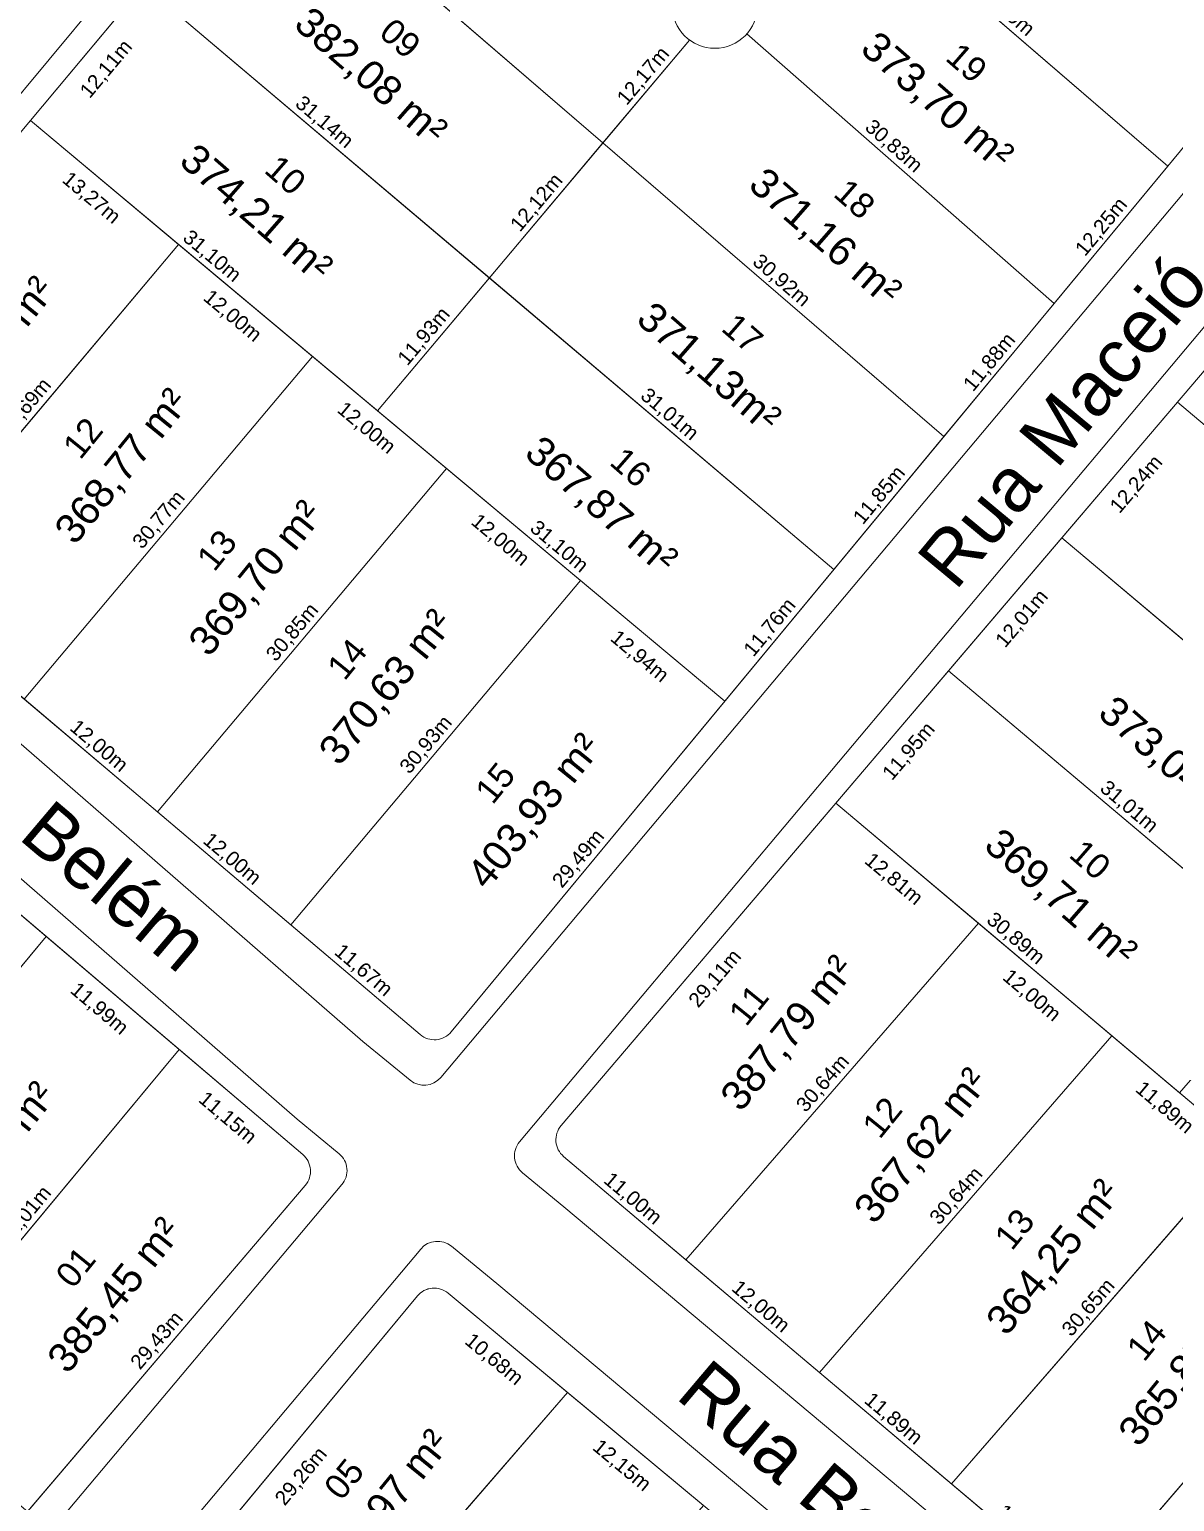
# Model space of a CAD drawing. Header units: metres. Extents: x 3808 to 8215, y 2374 to 6187.
# Drawn here: x 5140.2 to 5218.8, y 3281.8 to 3383 of the extents above; entities that cross this region are included whole.
import ezdxf

# ---------------------------------------------------------------- set-up
doc = ezdxf.new("R2010")
doc.units = ezdxf.units.M
for name, color, linetype in [('Areas Lotes', 1, 'Continuous'), ('Calçada', 8, 'Continuous'), ('COTAS', 7, 'Continuous'), ('Lote', 7, 'Continuous'), ('Nome das Ruas', 7, 'Continuous'), ('Nº Lote', 7, 'Continuous'), ('Nº. quadra', 7, 'Continuous'), ('quadras', 7, 'Continuous')]:
    doc.layers.add(name, color=color, linetype=linetype)
doc.styles.add('Arial', font='arial.ttf')
doc.dimstyles.new('Copy(2) of ISO-25', dxfattribs={"dimtxt": 1, "dimasz": 2.5, "dimexe": 1.25, "dimexo": 0.625, "dimgap": 0.2, "dimtad": 1, "dimtoh": 1, "dimlfac": 1, "dimzin": 1, "dimtxsty": 'Arial', "dimblk": 'NONE', "dimcen": 0, "dimse1": 1, "dimse2": 1, "dimsd1": 1, "dimsd2": 1, "dimclrt": 256, "dimaunit": 1, "dimadec": 3, "dimazin": 0, "dimtfac": 1, "dimtmove": 0, "dimatfit": 3, "dimldrblk": 'NONE', "dimfxl": 1, "dimtolj": 1, "dimtzin": 0, "dimarcsym": 0})

# ---------------------------------------------------------------- blocks, each defined once
blk = doc.blocks.new('*D1741')
at = {"layer": 'Defpoints', "color": 0, "linetype": 'Continuous', "transparency": 16777216}
for p in [(5176.87, 3305.54), (5185.28, 3298.44), (5185.28, 3298.44)]:
    blk.add_point(p, dxfattribs=at)
at = {"layer": 'COTAS', "linetype": 'Continuous', "lineweight": 5, "transparency": 16777216, "insert": (5181.59, 3302.6), "char_height": 1, "attachment_point": 5, "rotation": 319.8227, "style": 'Arial'}
blk.add_mtext('\\A1;11,00m', dxfattribs=at)
blk = doc.blocks.new('_None')
blk = doc.blocks.new('*D1742')
at = {"layer": 'Defpoints', "color": 0, "linetype": 'Continuous', "transparency": 16777216}
for p in [(5185.28, 3298.44), (5194.44, 3290.7), (5194.44, 3290.7)]:
    blk.add_point(p, dxfattribs=at)
at = {"layer": 'COTAS', "linetype": 'Continuous', "lineweight": 5, "transparency": 16777216, "insert": (5190.38, 3295.18), "char_height": 1, "attachment_point": 5, "rotation": 319.8227, "style": 'Arial'}
blk.add_mtext('\\A1;12,00m', dxfattribs=at)
blk = doc.blocks.new('*D1743')
at = {"layer": 'Defpoints', "color": 0, "linetype": 'Continuous', "transparency": 16777216}
for p in [(5194.44, 3290.7), (5203.53, 3283.03), (5203.53, 3283.03)]:
    blk.add_point(p, dxfattribs=at)
at = {"layer": 'COTAS', "linetype": 'Continuous', "lineweight": 5, "transparency": 16777216, "insert": (5199.5, 3287.47), "char_height": 1, "attachment_point": 5, "rotation": 319.8227, "style": 'Arial'}
blk.add_mtext('\\A1;11,89m', dxfattribs=at)
blk = doc.blocks.new('*D1744')
at = {"layer": 'Defpoints', "color": 0, "linetype": 'Continuous', "transparency": 16777216}
for p in [(5203.53, 3283.03), (5212.69, 3275.29), (5212.69, 3275.29)]:
    blk.add_point(p, dxfattribs=at)
at = {"layer": 'COTAS', "linetype": 'Continuous', "lineweight": 5, "transparency": 16777216, "insert": (5208.63, 3279.77), "char_height": 1, "attachment_point": 5, "rotation": 319.8227, "style": 'Arial'}
blk.add_mtext('\\A1;12,00m', dxfattribs=at)
blk = doc.blocks.new('*D1753')
at = {"layer": 'Defpoints', "color": 0, "linetype": 'Continuous', "transparency": 16777216}
for p in [(5195.57, 3329.82), (5197.37, 3328.29), (5176.7, 3307.65)]:
    blk.add_point(p, dxfattribs=at)
at = {"layer": 'COTAS', "linetype": 'Continuous', "lineweight": 5, "transparency": 16777216, "insert": (5187.32, 3317.73), "char_height": 1, "attachment_point": 5, "rotation": 49.5773, "style": 'Arial'}
blk.add_mtext('\\A1;29,11m', dxfattribs=at)
blk = doc.blocks.new('*D1754')
at = {"layer": 'Defpoints', "color": 0, "linetype": 'Continuous', "transparency": 16777216}
for p in [(5203.32, 3338.91), (5205.12, 3337.38), (5195.57, 3329.82)]:
    blk.add_point(p, dxfattribs=at)
at = {"layer": 'COTAS', "linetype": 'Continuous', "lineweight": 5, "transparency": 16777216, "insert": (5200.63, 3333.35), "char_height": 1, "attachment_point": 5, "rotation": 49.5773, "style": 'Arial'}
blk.add_mtext('\\A1;11,95m', dxfattribs=at)
blk = doc.blocks.new('*D1755')
at = {"layer": 'Defpoints', "color": 0, "linetype": 'Continuous', "transparency": 16777216}
for p in [(5211.11, 3348.05), (5212.9, 3346.52), (5203.32, 3338.91)]:
    blk.add_point(p, dxfattribs=at)
at = {"layer": 'COTAS', "linetype": 'Continuous', "lineweight": 5, "transparency": 16777216, "insert": (5208.4, 3342.47), "char_height": 1, "attachment_point": 5, "rotation": 49.5773, "style": 'Arial'}
blk.add_mtext('\\A1;12,01m', dxfattribs=at)
blk = doc.blocks.new('*D1756')
at = {"layer": 'Defpoints', "color": 0, "linetype": 'Continuous', "transparency": 16777216}
for p in [(5219.04, 3357.37), (5220.84, 3355.84), (5211.11, 3348.05)]:
    blk.add_point(p, dxfattribs=at)
at = {"layer": 'COTAS', "linetype": 'Continuous', "lineweight": 5, "transparency": 16777216, "insert": (5216.26, 3351.7), "char_height": 1, "attachment_point": 5, "rotation": 49.5773, "style": 'Arial'}
blk.add_mtext('\\A1;12,24m', dxfattribs=at)
blk = doc.blocks.new('*D1765')
at = {"layer": 'Defpoints', "color": 0, "linetype": 'Continuous', "transparency": 16777216}
for p in [(5205.37, 3321.57), (5205.37, 3321.57), (5185.28, 3298.44)]:
    blk.add_point(p, dxfattribs=at)
at = {"layer": 'COTAS', "linetype": 'Continuous', "lineweight": 5, "transparency": 16777216, "insert": (5194.72, 3310.53), "char_height": 1, "attachment_point": 5, "rotation": 49.0105, "style": 'Arial'}
blk.add_mtext('\\A1;30,64m', dxfattribs=at)
blk = doc.blocks.new('*D1766')
at = {"layer": 'Defpoints', "color": 0, "linetype": 'Continuous', "transparency": 16777216}
for p in [(5214.54, 3313.83), (5214.54, 3313.83), (5194.44, 3290.7)]:
    blk.add_point(p, dxfattribs=at)
at = {"layer": 'COTAS', "linetype": 'Continuous', "lineweight": 5, "transparency": 16777216, "insert": (5203.89, 3302.79), "char_height": 1, "attachment_point": 5, "rotation": 49.0105, "style": 'Arial'}
blk.add_mtext('\\A1;30,64m', dxfattribs=at)
blk = doc.blocks.new('*D1767')
at = {"layer": 'Defpoints', "color": 0, "linetype": 'Continuous', "transparency": 16777216}
for p in [(5223.63, 3306.16), (5223.63, 3306.16), (5203.53, 3283.03)]:
    blk.add_point(p, dxfattribs=at)
at = {"layer": 'COTAS', "linetype": 'Continuous', "lineweight": 5, "transparency": 16777216, "insert": (5212.97, 3295.12), "char_height": 1, "attachment_point": 5, "rotation": 49.0105, "style": 'Arial'}
blk.add_mtext('\\A1;30,65m', dxfattribs=at)
blk = doc.blocks.new('*D1768')
at = {"layer": 'Defpoints', "color": 0, "linetype": 'Continuous', "transparency": 16777216}
for p in [(5232.71, 3298.51), (5232.71, 3298.51), (5212.69, 3275.29)]:
    blk.add_point(p, dxfattribs=at)
at = {"layer": 'COTAS', "linetype": 'Continuous', "lineweight": 5, "transparency": 16777216, "insert": (5222.09, 3287.42), "char_height": 1, "attachment_point": 5, "rotation": 49.2535, "style": 'Arial'}
blk.add_mtext('\\A1;30,66m', dxfattribs=at)
blk = doc.blocks.new('*D1769')
at = {"layer": 'Defpoints', "color": 0, "linetype": 'Continuous', "transparency": 16777216}
for p in [(5195.57, 3329.82), (5205.37, 3321.56), (5203.9, 3319.82)]:
    blk.add_point(p, dxfattribs=at)
at = {"layer": 'COTAS', "linetype": 'Continuous', "lineweight": 5, "transparency": 16777216, "insert": (5199.52, 3324.56), "char_height": 1, "attachment_point": 5, "rotation": 319.8674, "style": 'Arial'}
blk.add_mtext('\\A1;12,81m', dxfattribs=at)
blk = doc.blocks.new('*D1770')
at = {"layer": 'Defpoints', "color": 0, "linetype": 'Continuous', "transparency": 16777216}
for p in [(5205.37, 3321.56), (5214.54, 3313.83), (5213.07, 3312.08)]:
    blk.add_point(p, dxfattribs=at)
at = {"layer": 'COTAS', "linetype": 'Continuous', "lineweight": 5, "transparency": 16777216, "insert": (5209, 3316.56), "char_height": 1, "attachment_point": 5, "rotation": 319.8674, "style": 'Arial'}
blk.add_mtext('\\A1;12,00m', dxfattribs=at)
blk = doc.blocks.new('*D1771')
at = {"layer": 'Defpoints', "color": 0, "linetype": 'Continuous', "transparency": 16777216}
for p in [(5214.54, 3313.83), (5223.62, 3306.16), (5222.16, 3304.42)]:
    blk.add_point(p, dxfattribs=at)
at = {"layer": 'COTAS', "linetype": 'Continuous', "lineweight": 5, "transparency": 16777216, "insert": (5218.13, 3308.86), "char_height": 1, "attachment_point": 5, "rotation": 319.8674, "style": 'Arial'}
blk.add_mtext('\\A1;11,89m', dxfattribs=at)
blk = doc.blocks.new('*D1774')
at = {"layer": 'Defpoints', "color": 0, "linetype": 'Continuous', "transparency": 16777216}
for p in [(5195.57, 3329.82), (5219.19, 3309.91), (5219.19, 3309.91)]:
    blk.add_point(p, dxfattribs=at)
at = {"layer": 'COTAS', "linetype": 'Continuous', "lineweight": 5, "transparency": 16777216, "insert": (5207.9, 3320.48), "char_height": 1, "attachment_point": 5, "rotation": 319.8674, "style": 'Arial'}
blk.add_mtext('\\A1;30,89m', dxfattribs=at)
blk = doc.blocks.new('*D1776')
at = {"layer": 'Defpoints', "color": 0, "linetype": 'Continuous', "transparency": 16777216}
for p in [(5203.32, 3338.91), (5227.03, 3318.93), (5227.03, 3318.93)]:
    blk.add_point(p, dxfattribs=at)
at = {"layer": 'COTAS', "linetype": 'Continuous', "lineweight": 5, "transparency": 16777216, "insert": (5215.69, 3329.53), "char_height": 1, "attachment_point": 5, "rotation": 319.8674, "style": 'Arial'}
blk.add_mtext('\\A1;31,01m', dxfattribs=at)
blk = doc.blocks.new('*D1778')
at = {"layer": 'Defpoints', "color": 0, "linetype": 'Continuous', "transparency": 16777216}
for p in [(5211.11, 3348.05), (5234.9, 3327.99), (5234.9, 3327.99)]:
    blk.add_point(p, dxfattribs=at)
at = {"layer": 'COTAS', "linetype": 'Continuous', "lineweight": 5, "transparency": 16777216, "insert": (5223.52, 3338.64), "char_height": 1, "attachment_point": 5, "rotation": 319.8674, "style": 'Arial'}
blk.add_mtext('\\A1;31,12m', dxfattribs=at)
blk = doc.blocks.new('*D1802')
at = {"layer": 'Defpoints', "color": 0, "linetype": 'Continuous', "transparency": 16777216}
for p in [(5139.81, 3336.97), (5148.97, 3329.21), (5148.97, 3329.21)]:
    blk.add_point(p, dxfattribs=at)
at = {"layer": 'COTAS', "linetype": 'Continuous', "lineweight": 5, "transparency": 16777216, "insert": (5144.91, 3333.7), "char_height": 1, "attachment_point": 5, "rotation": 319.7141, "style": 'Arial'}
blk.add_mtext('\\A1;12,00m', dxfattribs=at)
blk = doc.blocks.new('*D1803')
at = {"layer": 'Defpoints', "color": 0, "linetype": 'Continuous', "transparency": 16777216}
for p in [(5148.97, 3329.21), (5158.12, 3321.45), (5158.12, 3321.45)]:
    blk.add_point(p, dxfattribs=at)
at = {"layer": 'COTAS', "linetype": 'Continuous', "lineweight": 5, "transparency": 16777216, "insert": (5154.06, 3325.94), "char_height": 1, "attachment_point": 5, "rotation": 319.7141, "style": 'Arial'}
blk.add_mtext('\\A1;12,00m', dxfattribs=at)
blk = doc.blocks.new('*D1804')
at = {"layer": 'Defpoints', "color": 0, "linetype": 'Continuous', "transparency": 16777216}
for p in [(5158.12, 3321.45), (5167.02, 3313.91), (5167.02, 3313.91)]:
    blk.add_point(p, dxfattribs=at)
at = {"layer": 'COTAS', "linetype": 'Continuous', "lineweight": 5, "transparency": 16777216, "insert": (5163.09, 3318.29), "char_height": 1, "attachment_point": 5, "rotation": 319.7141, "style": 'Arial'}
blk.add_mtext('\\A1;11,67m', dxfattribs=at)
blk = doc.blocks.new('*D1805')
at = {"layer": 'Defpoints', "color": 0, "linetype": 'Continuous', "transparency": 16777216}
for p in [(5187.95, 3336.82), (5187.95, 3336.82), (5169.15, 3314.1)]:
    blk.add_point(p, dxfattribs=at)
at = {"layer": 'COTAS', "linetype": 'Continuous', "lineweight": 5, "transparency": 16777216, "insert": (5177.93, 3325.97), "char_height": 1, "attachment_point": 5, "rotation": 50.3927, "style": 'Arial'}
blk.add_mtext('\\A1;29,49m', dxfattribs=at)
blk = doc.blocks.new('*D1806')
at = {"layer": 'Defpoints', "color": 0, "linetype": 'Continuous', "transparency": 16777216}
for p in [(5195.44, 3345.87), (5195.44, 3345.87), (5187.95, 3336.82)]:
    blk.add_point(p, dxfattribs=at)
at = {"layer": 'COTAS', "linetype": 'Continuous', "lineweight": 5, "transparency": 16777216, "insert": (5191.08, 3341.86), "char_height": 1, "attachment_point": 5, "rotation": 50.3927, "style": 'Arial'}
blk.add_mtext('\\A1;11,76m', dxfattribs=at)
blk = doc.blocks.new('*D1807')
at = {"layer": 'Defpoints', "color": 0, "linetype": 'Continuous', "transparency": 16777216}
for p in [(5203, 3355), (5203, 3355), (5195.44, 3345.87)]:
    blk.add_point(p, dxfattribs=at)
at = {"layer": 'COTAS', "linetype": 'Continuous', "lineweight": 5, "transparency": 16777216, "insert": (5198.6, 3350.95), "char_height": 1, "attachment_point": 5, "rotation": 50.3927, "style": 'Arial'}
blk.add_mtext('\\A1;11,85m', dxfattribs=at)
blk = doc.blocks.new('*D1808')
at = {"layer": 'Defpoints', "color": 0, "linetype": 'Continuous', "transparency": 16777216}
for p in [(5210.57, 3364.16), (5210.57, 3364.16), (5203, 3355)]:
    blk.add_point(p, dxfattribs=at)
at = {"layer": 'COTAS', "linetype": 'Continuous', "lineweight": 5, "transparency": 16777216, "insert": (5206.17, 3360.09), "char_height": 1, "attachment_point": 5, "rotation": 50.3927, "style": 'Arial'}
blk.add_mtext('\\A1;11,88m', dxfattribs=at)
blk = doc.blocks.new('*D1809')
at = {"layer": 'Defpoints', "color": 0, "linetype": 'Continuous', "transparency": 16777216}
for p in [(5218.38, 3373.6), (5218.38, 3373.6), (5210.57, 3364.16)]:
    blk.add_point(p, dxfattribs=at)
at = {"layer": 'COTAS', "linetype": 'Continuous', "lineweight": 5, "transparency": 16777216, "insert": (5213.86, 3369.39), "char_height": 1, "attachment_point": 5, "rotation": 50.3927, "style": 'Arial'}
blk.add_mtext('\\A1;12,25m', dxfattribs=at)
blk = doc.blocks.new('*D1810')
at = {"layer": 'Defpoints', "color": 0, "linetype": 'Continuous', "transparency": 16777216}
for p in [(5226.22, 3383.07), (5226.22, 3383.07), (5218.38, 3373.6)]:
    blk.add_point(p, dxfattribs=at)
at = {"layer": 'COTAS', "linetype": 'Continuous', "lineweight": 5, "transparency": 16777216, "insert": (5221.69, 3378.85), "char_height": 1, "attachment_point": 5, "rotation": 50.3927, "style": 'Arial'}
blk.add_mtext('\\A1;12,29m', dxfattribs=at)
blk = doc.blocks.new('*D1812')
at = {"layer": 'Defpoints', "color": 0, "linetype": 'Continuous', "transparency": 16777216}
for p in [(5140.23, 3376.74), (5142.22, 3375.08), (5121.56, 3354.39)]:
    blk.add_point(p, dxfattribs=at)
at = {"layer": 'COTAS', "linetype": 'Continuous', "lineweight": 5, "transparency": 16777216, "insert": (5132.27, 3364.42), "char_height": 1, "attachment_point": 5, "rotation": 50.1109, "style": 'Arial'}
blk.add_mtext('\\A1;29,12m', dxfattribs=at)
blk = doc.blocks.new('*D1813')
at = {"layer": 'Defpoints', "color": 0, "linetype": 'Continuous', "transparency": 16777216}
for p in [(5148, 3386.03), (5149.99, 3384.37), (5140.23, 3376.74)]:
    blk.add_point(p, dxfattribs=at)
at = {"layer": 'COTAS', "linetype": 'Continuous', "lineweight": 5, "transparency": 16777216, "insert": (5145.49, 3380.24), "char_height": 1, "attachment_point": 5, "rotation": 50.1109, "style": 'Arial'}
blk.add_mtext('\\A1;12,11m', dxfattribs=at)
blk = doc.blocks.new('*D1824')
at = {"layer": 'Defpoints', "color": 0, "linetype": 'Continuous', "transparency": 16777216}
for p in [(5150.41, 3368.22), (5150.41, 3368.22), (5130.66, 3344.73)]:
    blk.add_point(p, dxfattribs=at)
at = {"layer": 'COTAS', "linetype": 'Continuous', "lineweight": 5, "transparency": 16777216, "insert": (5139.92, 3356.99), "char_height": 1, "attachment_point": 5, "rotation": 49.9348, "style": 'Arial'}
blk.add_mtext('\\A1;30,69m', dxfattribs=at)
blk = doc.blocks.new('*D1825')
at = {"layer": 'Defpoints', "color": 0, "linetype": 'Continuous', "transparency": 16777216}
for p in [(5159.62, 3360.52), (5159.62, 3360.52), (5139.81, 3336.97)]:
    blk.add_point(p, dxfattribs=at)
at = {"layer": 'COTAS', "linetype": 'Continuous', "lineweight": 5, "transparency": 16777216, "insert": (5149.1, 3349.26), "char_height": 1, "attachment_point": 5, "rotation": 49.9348, "style": 'Arial'}
blk.add_mtext('\\A1;30,77m', dxfattribs=at)
blk = doc.blocks.new('*D1826')
at = {"layer": 'Defpoints', "color": 0, "linetype": 'Continuous', "transparency": 16777216}
for p in [(5168.82, 3352.82), (5168.82, 3352.82), (5148.97, 3329.21)]:
    blk.add_point(p, dxfattribs=at)
at = {"layer": 'COTAS', "linetype": 'Continuous', "lineweight": 5, "transparency": 16777216, "insert": (5158.28, 3341.53), "char_height": 1, "attachment_point": 5, "rotation": 49.9348, "style": 'Arial'}
blk.add_mtext('\\A1;30,85m', dxfattribs=at)
blk = doc.blocks.new('*D1827')
at = {"layer": 'Defpoints', "color": 0, "linetype": 'Continuous', "transparency": 16777216}
for p in [(5178.03, 3345.12), (5178.03, 3345.12), (5158.12, 3321.45)]:
    blk.add_point(p, dxfattribs=at)
at = {"layer": 'COTAS', "linetype": 'Continuous', "lineweight": 5, "transparency": 16777216, "insert": (5167.46, 3333.8), "char_height": 1, "attachment_point": 5, "rotation": 49.9348, "style": 'Arial'}
blk.add_mtext('\\A1;30,93m', dxfattribs=at)
blk = doc.blocks.new('*D1828')
at = {"layer": 'Defpoints', "color": 0, "linetype": 'Continuous', "transparency": 16777216}
for p in [(5140.23, 3376.74), (5150.41, 3368.22), (5148.97, 3366.49)]:
    blk.add_point(p, dxfattribs=at)
at = {"layer": 'COTAS', "linetype": 'Continuous', "lineweight": 5, "transparency": 16777216, "insert": (5144.39, 3371.37), "char_height": 1, "attachment_point": 5, "rotation": 320.0836, "style": 'Arial'}
blk.add_mtext('\\A1;13,27m', dxfattribs=at)
blk = doc.blocks.new('*D1829')
at = {"layer": 'Defpoints', "color": 0, "linetype": 'Continuous', "transparency": 16777216}
for p in [(5150.41, 3368.22), (5159.62, 3360.52), (5158.18, 3358.79)]:
    blk.add_point(p, dxfattribs=at)
at = {"layer": 'COTAS', "linetype": 'Continuous', "lineweight": 5, "transparency": 16777216, "insert": (5154.09, 3363.26), "char_height": 1, "attachment_point": 5, "rotation": 320.0836, "style": 'Arial'}
blk.add_mtext('\\A1;12,00m', dxfattribs=at)
blk = doc.blocks.new('*D1830')
at = {"layer": 'Defpoints', "color": 0, "linetype": 'Continuous', "transparency": 16777216}
for p in [(5159.62, 3360.52), (5168.82, 3352.82), (5167.38, 3351.09)]:
    blk.add_point(p, dxfattribs=at)
at = {"layer": 'COTAS', "linetype": 'Continuous', "lineweight": 5, "transparency": 16777216, "insert": (5163.29, 3355.56), "char_height": 1, "attachment_point": 5, "rotation": 320.0836, "style": 'Arial'}
blk.add_mtext('\\A1;12,00m', dxfattribs=at)
blk = doc.blocks.new('*D1831')
at = {"layer": 'Defpoints', "color": 0, "linetype": 'Continuous', "transparency": 16777216}
for p in [(5168.82, 3352.82), (5178.03, 3345.12), (5176.58, 3343.39)]:
    blk.add_point(p, dxfattribs=at)
at = {"layer": 'COTAS', "linetype": 'Continuous', "lineweight": 5, "transparency": 16777216, "insert": (5172.49, 3347.86), "char_height": 1, "attachment_point": 5, "rotation": 320.0836, "style": 'Arial'}
blk.add_mtext('\\A1;12,00m', dxfattribs=at)
blk = doc.blocks.new('*D1832')
at = {"layer": 'Defpoints', "color": 0, "linetype": 'Continuous', "transparency": 16777216}
for p in [(5178.03, 3345.12), (5187.95, 3336.82), (5186.5, 3335.09)]:
    blk.add_point(p, dxfattribs=at)
at = {"layer": 'COTAS', "linetype": 'Continuous', "lineweight": 5, "transparency": 16777216, "insert": (5182.06, 3339.86), "char_height": 1, "attachment_point": 5, "rotation": 320.0836, "style": 'Arial'}
blk.add_mtext('\\A1;12,94m', dxfattribs=at)
blk = doc.blocks.new('*D1833')
at = {"layer": 'Defpoints', "color": 0, "linetype": 'Continuous', "transparency": 16777216}
for p in [(5140.23, 3376.74), (5164.09, 3356.78), (5164.09, 3356.78)]:
    blk.add_point(p, dxfattribs=at)
at = {"layer": 'COTAS', "linetype": 'Continuous', "lineweight": 5, "transparency": 16777216, "insert": (5152.68, 3367.37), "char_height": 1, "attachment_point": 5, "rotation": 320.0836, "style": 'Arial'}
blk.add_mtext('\\A1;31,10m', dxfattribs=at)
blk = doc.blocks.new('*D1834')
at = {"layer": 'Defpoints', "color": 0, "linetype": 'Continuous', "transparency": 16777216}
for p in [(5164.09, 3356.78), (5187.95, 3336.82), (5187.95, 3336.82)]:
    blk.add_point(p, dxfattribs=at)
at = {"layer": 'COTAS', "linetype": 'Continuous', "lineweight": 5, "transparency": 16777216, "insert": (5176.53, 3347.41), "char_height": 1, "attachment_point": 5, "rotation": 320.0836, "style": 'Arial'}
blk.add_mtext('\\A1;31,10m', dxfattribs=at)
blk = doc.blocks.new('*D1835')
at = {"layer": 'Defpoints', "color": 0, "linetype": 'Continuous', "transparency": 16777216}
for p in [(5171.77, 3365.91), (5171.77, 3365.91), (5164.09, 3356.78)]:
    blk.add_point(p, dxfattribs=at)
at = {"layer": 'COTAS', "linetype": 'Continuous', "lineweight": 5, "transparency": 16777216, "insert": (5167.32, 3361.86), "char_height": 1, "attachment_point": 5, "rotation": 49.9348, "style": 'Arial'}
blk.add_mtext('\\A1;11,93m', dxfattribs=at)
blk = doc.blocks.new('*D1836')
at = {"layer": 'Defpoints', "color": 0, "linetype": 'Continuous', "transparency": 16777216}
for p in [(5179.58, 3375.19), (5179.58, 3375.19), (5171.77, 3365.91)]:
    blk.add_point(p, dxfattribs=at)
at = {"layer": 'COTAS', "linetype": 'Continuous', "lineweight": 5, "transparency": 16777216, "insert": (5175.06, 3371.06), "char_height": 1, "attachment_point": 5, "rotation": 49.9348, "style": 'Arial'}
blk.add_mtext('\\A1;12,12m', dxfattribs=at)
blk = doc.blocks.new('*D1837')
at = {"layer": 'Defpoints', "color": 0, "linetype": 'Continuous', "transparency": 16777216}
for p in [(5186.92, 3383.9), (5186.92, 3383.9), (5179.09, 3374.59)]:
    blk.add_point(p, dxfattribs=at)
at = {"layer": 'COTAS', "linetype": 'Continuous', "lineweight": 5, "transparency": 16777216, "insert": (5182.39, 3379.76), "char_height": 1, "attachment_point": 5, "rotation": 49.9348, "style": 'Arial'}
blk.add_mtext('\\A1;12,17m', dxfattribs=at)
blk = doc.blocks.new('*D1840')
at = {"layer": 'Defpoints', "color": 0, "linetype": 'Continuous', "transparency": 16777216}
for p in [(5148, 3386.03), (5171.77, 3365.91), (5171.77, 3365.91)]:
    blk.add_point(p, dxfattribs=at)
at = {"layer": 'COTAS', "linetype": 'Continuous', "lineweight": 5, "transparency": 16777216, "insert": (5160.4, 3376.58), "char_height": 1, "attachment_point": 5, "rotation": 319.754, "style": 'Arial'}
blk.add_mtext('\\A1;31,14m', dxfattribs=at)
blk = doc.blocks.new('*D1841')
at = {"layer": 'Defpoints', "color": 0, "linetype": 'Continuous', "transparency": 16777216}
for p in [(5171.77, 3365.91), (5195.44, 3345.87), (5195.44, 3345.87)]:
    blk.add_point(p, dxfattribs=at)
at = {"layer": 'COTAS', "linetype": 'Continuous', "lineweight": 5, "transparency": 16777216, "insert": (5184.12, 3356.5), "char_height": 1, "attachment_point": 5, "rotation": 319.754, "style": 'Arial'}
blk.add_mtext('\\A1;31,01m', dxfattribs=at)
blk = doc.blocks.new('*D1842')
at = {"layer": 'Defpoints', "color": 0, "linetype": 'Continuous', "transparency": 16777216}
for p in [(5155.95, 3395.54), (5179.58, 3375.19), (5179.58, 3375.19)]:
    blk.add_point(p, dxfattribs=at)
at = {"layer": 'COTAS', "linetype": 'Continuous', "lineweight": 5, "transparency": 16777216, "insert": (5168.29, 3385.97), "char_height": 1, "attachment_point": 5, "rotation": 319.246, "style": 'Arial'}
blk.add_mtext('\\A1;31,18m', dxfattribs=at)
blk = doc.blocks.new('*D1843')
at = {"layer": 'Defpoints', "color": 0, "linetype": 'Continuous', "transparency": 16777216}
for p in [(5179.58, 3375.19), (5203, 3355), (5203, 3355)]:
    blk.add_point(p, dxfattribs=at)
at = {"layer": 'COTAS', "linetype": 'Continuous', "lineweight": 5, "transparency": 16777216, "insert": (5191.81, 3365.7), "char_height": 1, "attachment_point": 5, "rotation": 319.246, "style": 'Arial'}
blk.add_mtext('\\A1;30,92m', dxfattribs=at)
blk = doc.blocks.new('*D1845')
at = {"layer": 'Defpoints', "color": 0, "linetype": 'Continuous', "transparency": 16777216}
for p in [(5187.41, 3384.5), (5210.57, 3364.16), (5210.57, 3364.16)]:
    blk.add_point(p, dxfattribs=at)
at = {"layer": 'COTAS', "linetype": 'Continuous', "lineweight": 5, "transparency": 16777216, "insert": (5199.52, 3374.93), "char_height": 1, "attachment_point": 5, "rotation": 318.7226, "style": 'Arial'}
blk.add_mtext('\\A1;30,83m', dxfattribs=at)
blk = doc.blocks.new('*D1847')
at = {"layer": 'Defpoints', "color": 0, "linetype": 'Continuous', "transparency": 16777216}
for p in [(5194.99, 3393.77), (5218.38, 3373.6), (5218.38, 3373.6)]:
    blk.add_point(p, dxfattribs=at)
at = {"layer": 'COTAS', "linetype": 'Continuous', "lineweight": 5, "transparency": 16777216, "insert": (5207.21, 3384.29), "char_height": 1, "attachment_point": 5, "rotation": 319.2293, "style": 'Arial'}
blk.add_mtext('\\A1;30,89m', dxfattribs=at)
blk = doc.blocks.new('*D1849')
at = {"layer": 'Defpoints', "color": 0, "linetype": 'Continuous', "transparency": 16777216}
for p in [(5202.59, 3403.06), (5226.22, 3383.07), (5224.63, 3381.19)]:
    blk.add_point(p, dxfattribs=at)
at = {"layer": 'COTAS', "linetype": 'Continuous', "lineweight": 5, "transparency": 16777216, "insert": (5213.33, 3391.8), "char_height": 1, "attachment_point": 5, "rotation": 319.7701, "style": 'Arial'}
blk.add_mtext('\\A1;30,96m', dxfattribs=at)
blk = doc.blocks.new('*D2689')
at = {"layer": 'Defpoints', "color": 0, "linetype": 'Continuous', "transparency": 16777216}
for p in [(5159.12, 3303.54), (5159.12, 3303.54), (5140.03, 3281.14)]:
    blk.add_point(p, dxfattribs=at)
at = {"layer": 'COTAS', "linetype": 'Continuous', "lineweight": 5, "transparency": 16777216, "insert": (5148.97, 3292.86), "char_height": 1, "attachment_point": 5, "rotation": 49.5672, "style": 'Arial'}
blk.add_mtext('\\A1;29,43m', dxfattribs=at)
blk = doc.blocks.new('*D2699')
at = {"layer": 'Defpoints', "color": 0, "linetype": 'Continuous', "transparency": 16777216}
for p in [(5132.36, 3328.64), (5141.32, 3320.65), (5139.85, 3318.92)]:
    blk.add_point(p, dxfattribs=at)
at = {"layer": 'COTAS', "linetype": 'Continuous', "lineweight": 5, "transparency": 16777216, "insert": (5135.8, 3323.42), "char_height": 1, "attachment_point": 5, "rotation": 319.6271, "style": 'Arial'}
blk.add_mtext('\\A1;12,00m', dxfattribs=at)
blk = doc.blocks.new('*D2700')
at = {"layer": 'Defpoints', "color": 0, "linetype": 'Continuous', "transparency": 16777216}
for p in [(5141.32, 3320.65), (5150.45, 3312.88), (5148.99, 3311.15)]:
    blk.add_point(p, dxfattribs=at)
at = {"layer": 'COTAS', "linetype": 'Continuous', "lineweight": 5, "transparency": 16777216, "insert": (5144.94, 3315.65), "char_height": 1, "attachment_point": 5, "rotation": 319.6271, "style": 'Arial'}
blk.add_mtext('\\A1;11,99m', dxfattribs=at)
blk = doc.blocks.new('*D2701')
at = {"layer": 'Defpoints', "color": 0, "linetype": 'Continuous', "transparency": 16777216}
for p in [(5150.45, 3312.88), (5158.95, 3305.66), (5157.48, 3303.93)]:
    blk.add_point(p, dxfattribs=at)
at = {"layer": 'COTAS', "linetype": 'Continuous', "lineweight": 5, "transparency": 16777216, "insert": (5153.75, 3308.15), "char_height": 1, "attachment_point": 5, "rotation": 319.6271, "style": 'Arial'}
blk.add_mtext('\\A1;11,15m', dxfattribs=at)
blk = doc.blocks.new('*D2735')
at = {"layer": 'Defpoints', "color": 0, "linetype": 'Continuous', "transparency": 16777216}
for p in [(5141.32, 3320.65), (5141.32, 3320.65), (5121.45, 3296.75)]:
    blk.add_point(p, dxfattribs=at)
at = {"layer": 'COTAS', "linetype": 'Continuous', "lineweight": 5, "transparency": 16777216, "insert": (5130.77, 3309.21), "char_height": 1, "attachment_point": 5, "rotation": 50.2659, "style": 'Arial'}
blk.add_mtext('\\A1;31,08m', dxfattribs=at)
blk = doc.blocks.new('*D2736')
at = {"layer": 'Defpoints', "color": 0, "linetype": 'Continuous', "transparency": 16777216}
for p in [(5150.46, 3312.88), (5150.46, 3312.88), (5130.63, 3289.03)]:
    blk.add_point(p, dxfattribs=at)
at = {"layer": 'COTAS', "linetype": 'Continuous', "lineweight": 5, "transparency": 16777216, "insert": (5139.93, 3301.47), "char_height": 1, "attachment_point": 5, "rotation": 50.2659, "style": 'Arial'}
blk.add_mtext('\\A1;31,01m', dxfattribs=at)
blk = doc.blocks.new('*D2755')
at = {"layer": 'Defpoints', "color": 0, "linetype": 'Continuous', "transparency": 16777216}
for p in [(5166.82, 3295.94), (5168.84, 3294.27), (5148.15, 3273.42)]:
    blk.add_point(p, dxfattribs=at)
at = {"layer": 'COTAS', "linetype": 'Continuous', "lineweight": 5, "transparency": 16777216, "insert": (5158.88, 3283.52), "char_height": 1, "attachment_point": 5, "rotation": 50.3427, "style": 'Arial'}
blk.add_mtext('\\A1;29,26m', dxfattribs=at)
blk = doc.blocks.new('*D2756')
at = {"layer": 'Defpoints', "color": 0, "linetype": 'Continuous', "transparency": 16777216}
for p in [(5168.94, 3296.14), (5177.15, 3289.32), (5175.66, 3287.53)]:
    blk.add_point(p, dxfattribs=at)
at = {"layer": 'COTAS', "linetype": 'Continuous', "lineweight": 5, "transparency": 16777216, "insert": (5172.06, 3291.55), "char_height": 1, "attachment_point": 5, "rotation": 320.2765, "style": 'Arial'}
blk.add_mtext('\\A1;10,68m', dxfattribs=at)
blk = doc.blocks.new('*D2757')
at = {"layer": 'Defpoints', "color": 0, "linetype": 'Continuous', "transparency": 16777216}
for p in [(5177.15, 3289.32), (5186.49, 3281.55), (5185, 3279.76)]:
    blk.add_point(p, dxfattribs=at)
at = {"layer": 'COTAS', "linetype": 'Continuous', "lineweight": 5, "transparency": 16777216, "insert": (5180.84, 3284.26), "char_height": 1, "attachment_point": 5, "rotation": 320.2765, "style": 'Arial'}
blk.add_mtext('\\A1;12,15m', dxfattribs=at)
blk = doc.blocks.new('*D2792')
at = {"layer": 'Defpoints', "color": 0, "linetype": 'Continuous', "transparency": 16777216}
for p in [(5177.15, 3289.32), (5177.15, 3289.32), (5156.96, 3266.03)]:
    blk.add_point(p, dxfattribs=at)
at = {"layer": 'COTAS', "linetype": 'Continuous', "lineweight": 5, "transparency": 16777216, "insert": (5166.45, 3278.2), "char_height": 1, "attachment_point": 5, "rotation": 49.0793, "style": 'Arial'}
blk.add_mtext('\\A1;30,82m', dxfattribs=at)

msp = doc.modelspace()

# ---------------------------------------------------------------- linework, layer by layer
at = {"layer": 'Calçada', "linetype": 'Continuous', "lineweight": 5}
for p, q in [((5124.025, 3359.905), (5190.371, 3439.657)), ((5246.832, 3404.355), (5168.426, 3310.964)), ((5163.085, 3313.44), (5121.851, 3349.294)), ((5117.23, 3344.036), (5158.562, 3308.097)), ((5166.323, 3310.771), (5163.085, 3313.44)), ((5158.562, 3308.097), (5161.442, 3305.723)), ((5161.636, 3303.601), (5083.323, 3210.419))]:
    msp.add_line(p, q, dxfattribs=at)
at = {"layer": 'Calçada', "linetype": 'Continuous', "lineweight": 5, "flags": 128}
for points in [[(5252.232, 3399.9, -0.4124561), (5254.338, 3400.09), (5297.768, 3364.071), (5301.808, 3360.708, -0.4106615), (5302.013, 3358.609), (5297.286, 3352.788), (5227.598, 3269.983), (5223.374, 3265.173, -0.3985653), (5221.319, 3264.984), (5218.645, 3267.089), (5176.883, 3302.07), (5174.041, 3304.412, -0.4169025), (5173.846, 3306.534), (5252.232, 3399.9)], [(5138.266, 3164.344, -0.422542), (5136.126, 3164.126), (5088.868, 3203.805, -0.4143551), (5088.684, 3205.919), (5167.057, 3299.171, -0.4113763), (5169.16, 3299.364), (5172.41, 3296.685), (5214.232, 3261.654), (5216.566, 3259.817, -0.4300369), (5216.765, 3257.648), (5211.147, 3251.251), (5141.905, 3168.935), (5138.266, 3164.344)]]:
    msp.add_lwpolyline(points, format="xyb", dxfattribs=at)
at = {"layer": 'Calçada', "linetype": 'Continuous', "lineweight": 5}
for centre, start, end in [((5167.277, 3311.929), 230.51053, 319.98503), ((5160.488, 3304.566), 319.95495, 50.51053)]:
    msp.add_arc(centre, 1.5, start, end, dxfattribs=at)
at = {"layer": 'Lote', "linetype": 'Continuous', "lineweight": 5}
for p, q in [((5171.443, 3414.075), (5218.384, 3373.599)), ((5155.954, 3395.544), (5202.997, 3355.004)), ((5195.442, 3345.875), (5148.002, 3386.03)), ((5185.522, 3382.258), (5164.091, 3356.777)), ((5189.464, 3382.691), (5210.574, 3364.161)), ((5140.234, 3376.736), (5187.948, 3336.818)), ((5150.415, 3368.218), (5130.659, 3344.728)), ((5159.619, 3360.518), (5139.813, 3336.969)), ((5168.822, 3352.818), (5148.967, 3329.21)), ((5211.107, 3348.055), (5257.409, 3309.02)), ((5178.026, 3345.118), (5158.121, 3321.451)), ((5203.321, 3338.913), (5249.676, 3299.833)), ((5195.574, 3329.818), (5241.983, 3290.693)), ((5185.275, 3298.438), (5205.374, 3321.568)), ((5141.32, 3320.65), (5121.45, 3296.745)), ((5194.444, 3290.696), (5214.543, 3313.826)), ((5150.455, 3312.878), (5130.634, 3289.033)), ((5203.525, 3283.028), (5223.625, 3306.158)), ((5212.694, 3275.286), (5232.706, 3298.514)), ((5156.962, 3266.034), (5177.147, 3289.318))]:
    msp.add_line(p, q, dxfattribs=at)
at = {"layer": 'Lote', "linetype": 'Continuous', "lineweight": 5, "flags": 128}
for points in [[(5185.049, 3386.567), (5163.939, 3405.098), (5155.954, 3395.544), (5179.576, 3375.188), (5185.522, 3382.258)], [(5189.464, 3382.691), (5210.574, 3364.161), (5218.384, 3373.599), (5194.988, 3393.772), (5189.265, 3386.772)], [(5185.522, 3382.258), (5179.576, 3375.188), (5202.997, 3355.004), (5210.574, 3364.161), (5189.464, 3382.691)], [(5240.685, 3339.124), (5219.042, 3357.371), (5211.107, 3348.055), (5234.904, 3327.993), (5241.004, 3335.014)]]:
    msp.add_lwpolyline(points, dxfattribs=at)
for points in [[(5202.586, 3403.065), (5194.988, 3393.772), (5218.384, 3373.599), (5226.221, 3383.07)], [(5171.772, 3365.91), (5179.576, 3375.188), (5155.954, 3395.544), (5148.002, 3386.03)], [(5164.091, 3356.777), (5171.772, 3365.91), (5148.002, 3386.03), (5140.234, 3376.736)], [(5179.576, 3375.188), (5171.772, 3365.91), (5195.442, 3345.875), (5202.997, 3355.004)], [(5130.659, 3344.728), (5139.813, 3336.969), (5159.619, 3360.518), (5150.415, 3368.218)], [(5171.772, 3365.91), (5164.091, 3356.777), (5187.948, 3336.818), (5195.442, 3345.875)], [(5139.813, 3336.969), (5148.967, 3329.21), (5168.822, 3352.818), (5159.619, 3360.518)], [(5178.026, 3345.118), (5168.822, 3352.818), (5148.967, 3329.21), (5158.121, 3321.451)], [(5227.026, 3318.928), (5234.904, 3327.993), (5211.107, 3348.055), (5203.321, 3338.913)], [(5219.189, 3309.909), (5227.026, 3318.928), (5203.321, 3338.913), (5195.574, 3329.818)], [(5141.32, 3320.65), (5132.178, 3328.423), (5112.261, 3304.462), (5121.45, 3296.745)], [(5214.543, 3313.826), (5205.368, 3321.561), (5185.275, 3298.438), (5194.444, 3290.696)], [(5121.45, 3296.745), (5130.634, 3289.033), (5150.457, 3312.881), (5141.32, 3320.65)], [(5223.631, 3306.165), (5214.543, 3313.826), (5194.444, 3290.696), (5203.525, 3283.028)], [(5232.706, 3298.514), (5223.631, 3306.165), (5203.525, 3283.028), (5212.694, 3275.286)], [(5156.962, 3266.034), (5166.274, 3258.231), (5186.492, 3281.553), (5177.147, 3289.318)]]:
    msp.add_lwpolyline(points, close=True, dxfattribs=at)
for points in [[(5121.56, 3354.394, 0.4121867), (5121.742, 3352.288), (5130.659, 3344.728), (5150.415, 3368.218), (5140.234, 3376.736)], [(5158.121, 3321.451), (5167.02, 3313.908, 0.4176868), (5169.146, 3314.096), (5187.948, 3336.818), (5178.026, 3345.118)], [(5205.368, 3321.561), (5195.574, 3329.818), (5176.696, 3307.654, 0.4154685), (5176.87, 3305.535), (5185.275, 3298.438)], [(5130.634, 3289.033), (5140.032, 3281.141), (5159.121, 3303.544, 0.4145194), (5158.951, 3305.659), (5150.457, 3312.881)], [(5212.694, 3275.286), (5221.086, 3268.2, 0.4146702), (5223.201, 3268.38), (5241.983, 3290.693), (5232.706, 3298.514)], [(5177.147, 3289.318), (5168.935, 3296.141, 0.4145519), (5166.822, 3295.945), (5148.149, 3273.419), (5156.962, 3266.034)]]:
    msp.add_lwpolyline(points, format="xyb", close=True, dxfattribs=at)
at = {"layer": 'Nº. quadra', "lineweight": 5}
msp.add_arc((5187.257, 3384.629), 2.937, 180, 0, dxfattribs=at)
at = {"layer": 'quadras', "linetype": 'Continuous', "lineweight": 5}
for p, q in [((5196.132, 3443.615), (5121.56, 3354.394)), ((5169.146, 3314.096), (5243.433, 3403.871)), ((5253.066, 3397.316), (5176.696, 3307.654)), ((5121.742, 3352.288), (5167.02, 3313.908)), ((5158.951, 3305.659), (5114.537, 3343.422)), ((5176.87, 3305.535), (5221.086, 3268.2)), ((5082.963, 3214.163), (5159.121, 3303.544)), ((5166.822, 3295.945), (5092.341, 3206.096)), ((5213.565, 3259.058), (5168.935, 3296.141))]:
    msp.add_line(p, q, dxfattribs=at)
for centre, start, end in [((5167.99, 3315.052), 229.71412, 320.39272), ((5177.838, 3306.681), 139.57729, 229.82268), ((5157.979, 3304.517), 319.56724, 49.62706), ((5167.977, 3294.988), 50.2765, 140.34268)]:
    msp.add_arc(centre, 1.5, start, end, dxfattribs=at)

# ---------------------------------------------------------------- texts
at = {"layer": 'Areas Lotes', "color": 1, "lineweight": 5, "style": 'Arial'}
for s, rotation, p in [('382,08 m²', 318.90341, (5158.237, 3383.191)), ('373,70 m²', 318.90341, (5197.158, 3381.51)), ('374,21 m²', 318.90341, (5150.359, 3373.794)), ('371,16 m²', 318.90341, (5189.462, 3372.154)), ('404,93 m²', 50.94257, (5134.086, 3355.172)), ('371,13m²', 318.90341, (5181.758, 3362.921)), ('368,77 m²', 50.94257, (5143.289, 3347.472)), ('367,87 m²', 318.90341, (5174.079, 3353.717)), ('369,70 m²', 50.94257, (5152.493, 3339.772)), ('370,63 m²', 50.94257, (5161.445, 3332.283)), ('373,04 m²', 318.90341, (5213.477, 3335.849)), ('403,93 m²', 50.94257, (5171.618, 3323.772)), ('369,71 m²', 318.90341, (5205.645, 3326.745)), ('387,79 m²', 50.94257, (5189.039, 3308.515)), ('367,62 m²', 50.94257, (5198.214, 3300.78)), ('372,34 m²', 50.94257, (5134.125, 3299.832)), ('364,25 m²', 50.94257, (5207.295, 3293.112)), ('385,45 m²', 50.94257, (5142.791, 3290.498)), ('365,85 m²', 50.94257, (5216.377, 3285.468)), ('363,97 m²', 50.94257, (5161.232, 3275.928))]:
    msp.add_text(s, height=2.0071, rotation=rotation, dxfattribs=at).set_placement(p)
at = {"layer": 'Nome das Ruas', "lineweight": 5, "style": 'Arial'}
for s, rotation, p in [('Rua Maceió', 50.27315, (5203.786, 3344.337, 190.804)), ('Rua Belém', 319.74403, (5131.03, 3334.449, 190.804)), ('Rua Belém', 319.74403, (5184.477, 3288.981, 190.804))]:
    msp.add_text(s, height=3.6842, rotation=rotation, dxfattribs=at).set_placement(p)
at = {"layer": 'Nº Lote', "lineweight": 5, "style": 'Arial'}
for s, rotation, p in [('09', 318.90341, (5164.095, 3382.612, 1.156)), ('19', 318.90341, (5203.016, 3380.931, 1.156)), ('10', 318.90341, (5156.217, 3373.215, 1.156)), ('18', 318.90341, (5195.32, 3371.575, 1.156)), ('17', 318.90341, (5187.616, 3362.342, 1.156)), ('12', 50.94257, (5143.66, 3353.347, 1.156)), ('16', 318.90341, (5179.937, 3353.138, 1.156)), ('13', 50.94257, (5152.863, 3345.647, 1.156)), ('14', 50.94257, (5161.816, 3338.157, 1.156)), ('15', 50.94257, (5171.989, 3329.646, 1.156)), ('10', 318.90341, (5211.503, 3326.166, 1.156)), ('11', 50.94257, (5189.409, 3314.39, 1.156)), ('12', 50.94257, (5198.584, 3306.655, 1.156)), ('13', 50.94257, (5207.666, 3298.987, 1.156)), ('01', 50.94257, (5143.161, 3296.373, 1.156)), ('14', 50.94257, (5216.747, 3291.343, 1.156)), ('05', 50.94257, (5161.602, 3281.803, 1.156))]:
    msp.add_text(s, height=1.706, rotation=rotation, dxfattribs=at).set_placement(p)

# ---------------------------------------------------------------- dimensions: what is measured, and where the dimension line sits
at = {"layer": 'COTAS', "linetype": 'Continuous', "lineweight": 5}
for p1, p2, distance, picture, middle in [((5202.586, 3403.065), (5226.221, 3383.07), -2.465, '*D1849', (5213.329, 3391.797)), ((5155.954, 3395.544), (5179.576, 3375.188), 0, '*D1842', (5168.288, 3385.973)), ((5194.988, 3393.772), (5218.384, 3373.599), 0, '*D1847', (5207.209, 3384.292)), ((5148.002, 3386.03), (5171.772, 3365.91), 0, '*D1840', (5160.405, 3376.581)), ((5187.406, 3384.498), (5210.574, 3364.161), 0, '*D1845', (5199.518, 3374.931)), ((5179.0862, 3374.5901), (5186.9164, 3383.9002), 0, '*D1837', (5182.3883, 3379.7607)), ((5121.56, 3354.394), (5140.234, 3376.736), -2.587, '*D1812', (5132.268, 3364.419)), ((5140.234, 3376.736), (5150.415, 3368.218), -2.25, '*D1828', (5144.395, 3371.366)), ((5140.234, 3376.736), (5164.091, 3356.777), 0, '*D1833', (5152.676, 3367.37)), ((5179.576, 3375.188), (5202.997, 3355.004), 0, '*D1843', (5191.809, 3365.703)), ((5130.659, 3344.728), (5150.415, 3368.218), 0, '*D1824', (5139.924, 3356.989)), ((5164.091, 3356.777), (5171.772, 3365.91), 0, '*D1835', (5167.319, 3361.859)), ((5171.772, 3365.91), (5195.442, 3345.875), 0, '*D1841', (5184.125, 3356.504)), ((5139.813, 3336.969), (5159.619, 3360.518), 0, '*D1825', (5149.103, 3349.259)), ((5164.091, 3356.777), (5187.948, 3336.818), 0, '*D1834', (5176.533, 3347.411)), ((5148.967, 3329.21), (5168.822, 3352.818), 0, '*D1826', (5158.282, 3341.53)), ((5211.1073, 3348.0548), (5234.9037, 3327.9933), 0, '*D1778', (5223.5218, 3338.6364)), ((5158.121, 3321.4508), (5178.0262, 3345.1181), 0, '*D1827', (5167.4606, 3333.8)), ((5203.321, 3338.913), (5227.026, 3318.928), 0, '*D1776', (5215.69, 3329.533)), ((5169.146, 3314.096), (5187.948, 3336.818), 0, '*D1805', (5177.93, 3325.967)), ((5176.696, 3307.654), (5195.574, 3329.818), -2.36, '*D1753', (5187.322, 3317.725)), ((5195.574, 3329.818), (5205.368, 3321.561), -2.282, '*D1769', (5199.517, 3324.557)), ((5195.574, 3329.818), (5219.189, 3309.909), 0, '*D1774', (5207.898, 3320.476)), ((5185.275, 3298.438), (5205.374, 3321.568), 0, '*D1765', (5194.72, 3310.528)), ((5121.45, 3296.745), (5141.32, 3320.65), 0, '*D2735', (5130.769, 3309.21)), ((5194.444, 3290.696), (5214.543, 3313.826), 0, '*D1766', (5203.889, 3302.787)), ((5130.634, 3289.033), (5150.457, 3312.881), 0, '*D2736', (5139.93, 3301.469)), ((5176.87, 3305.535), (5185.275, 3298.438), 0, '*D1741', (5181.589, 3302.599)), ((5203.525, 3283.028), (5223.631, 3306.165), 0, '*D1767', (5212.974, 3295.122)), ((5212.694, 3275.286), (5232.706, 3298.514), 0, '*D1768', (5222.093, 3287.423)), ((5168.935, 3296.141), (5177.147, 3289.318), -2.329, '*D2756', (5172.065, 3291.555)), ((5156.962, 3266.034), (5177.147, 3289.318), 0, '*D2792', (5166.449, 3278.201))]:
    dim = msp.add_aligned_dim(p1=p1, p2=p2, distance=distance, dimstyle='Copy(2) of ISO-25', override={"dimpost": 'm'}, dxfattribs=at)
    dim.commit()
    dim.dimension.update_dxf_attribs({"geometry": picture, "text_midpoint": middle})
for base, p1, p2, angle, picture, middle in [((5149.988, 3384.371), (5140.234, 3376.736), (5148.002, 3386.03), 230.1109, '*D1813', (5145.489, 3380.237)), ((5226.221, 3383.07), (5218.384, 3373.599), (5226.221, 3383.07), 230.39272, '*D1810', (5221.685, 3378.845)), ((5179.576, 3375.188), (5171.772, 3365.91), (5179.576, 3375.188), 229.93476, '*D1836', (5175.061, 3371.065)), ((5218.384, 3373.599), (5210.574, 3364.161), (5218.384, 3373.599), 230.39272, '*D1809', (5213.862, 3369.39)), ((5158.175, 3358.793), (5150.415, 3368.218), (5159.619, 3360.518), 140.08362, '*D1829', (5154.087, 3363.257)), ((5210.5739, 3364.1608), (5202.997, 3355.0042), (5210.5739, 3364.1608), 230.39272, '*D1808', (5206.1684, 3360.0931)), ((5167.379, 3351.093), (5159.619, 3360.518), (5168.822, 3352.818), 140.08362, '*D1830', (5163.291, 3355.557)), ((5220.838, 3355.84), (5211.107, 3348.055), (5219.042, 3357.371), 229.57729, '*D1756', (5216.261, 3351.702)), ((5202.997, 3355.004), (5195.442, 3345.875), (5202.997, 3355.004), 230.39272, '*D1807', (5198.603, 3350.95)), ((5176.583, 3343.393), (5168.822, 3352.818), (5178.026, 3345.118), 140.08362, '*D1831', (5172.495, 3347.857)), ((5212.904, 3346.525), (5203.321, 3338.913), (5211.107, 3348.055), 229.57729, '*D1755', (5208.401, 3342.473)), ((5195.442, 3345.875), (5187.948, 3336.818), (5195.442, 3345.875), 230.39272, '*D1806', (5191.078, 3341.857)), ((5186.504, 3335.092), (5178.026, 3345.118), (5187.948, 3336.818), 140.08362, '*D1832', (5182.057, 3339.857)), ((5205.117, 3337.383), (5195.574, 3329.818), (5203.321, 3338.913), 229.57729, '*D1754', (5200.634, 3333.355)), ((5148.967, 3329.21), (5139.813, 3336.969), (5148.967, 3329.21), 139.71412, '*D1802', (5144.908, 3333.701)), ((5139.849, 3318.92), (5132.356, 3328.637), (5141.32, 3320.65), 139.62706, '*D2699', (5135.796, 3323.418)), ((5158.121, 3321.451), (5148.967, 3329.21), (5158.121, 3321.451), 139.71412, '*D1803', (5154.062, 3325.941)), ((5167.02, 3313.908), (5158.121, 3321.451), (5167.02, 3313.908), 139.71412, '*D1804', (5163.088, 3318.29)), ((5213.072, 3312.082), (5205.368, 3321.561), (5214.543, 3313.826), 139.86743, '*D1770', (5209.001, 3316.562)), ((5148.987, 3311.151), (5141.32, 3320.65), (5150.455, 3312.878), 139.62706, '*D2700', (5144.937, 3315.646)), ((5222.16, 3304.42), (5214.543, 3313.826), (5223.625, 3306.158), 139.86743, '*D1771', (5218.132, 3308.864)), ((5157.48, 3303.93), (5150.455, 3312.878), (5158.951, 3305.659), 139.62706, '*D2701', (5153.752, 3308.151)), ((5159.121, 3303.544), (5140.032, 3281.141), (5159.121, 3303.544), 229.56724, '*D2689', (5148.967, 3292.862)), ((5194.444, 3290.696), (5185.275, 3298.438), (5194.444, 3290.696), 139.82268, '*D1742', (5190.376, 3295.179)), ((5168.837, 3294.274), (5148.149, 3273.419), (5166.822, 3295.945), 230.34268, '*D2755', (5158.884, 3283.522)), ((5203.525, 3283.028), (5194.444, 3290.696), (5203.525, 3283.028), 139.82268, '*D1743', (5199.501, 3287.474)), ((5185.004, 3279.762), (5177.147, 3289.318), (5186.492, 3281.553), 140.2765, '*D2757', (5180.843, 3284.261)), ((5212.694, 3275.286), (5203.525, 3283.028), (5212.694, 3275.286), 139.82268, '*D1744', (5208.627, 3279.769))]:
    dim = msp.add_linear_dim(base=base, p1=p1, p2=p2, angle=angle, dimstyle='Copy(2) of ISO-25', override={"dimpost": 'm', "dimtmove": 1}, dxfattribs=at)
    dim.commit()
    dim.dimension.update_dxf_attribs({"geometry": picture, "text_midpoint": middle})

doc.saveas('drawing.dxf')
